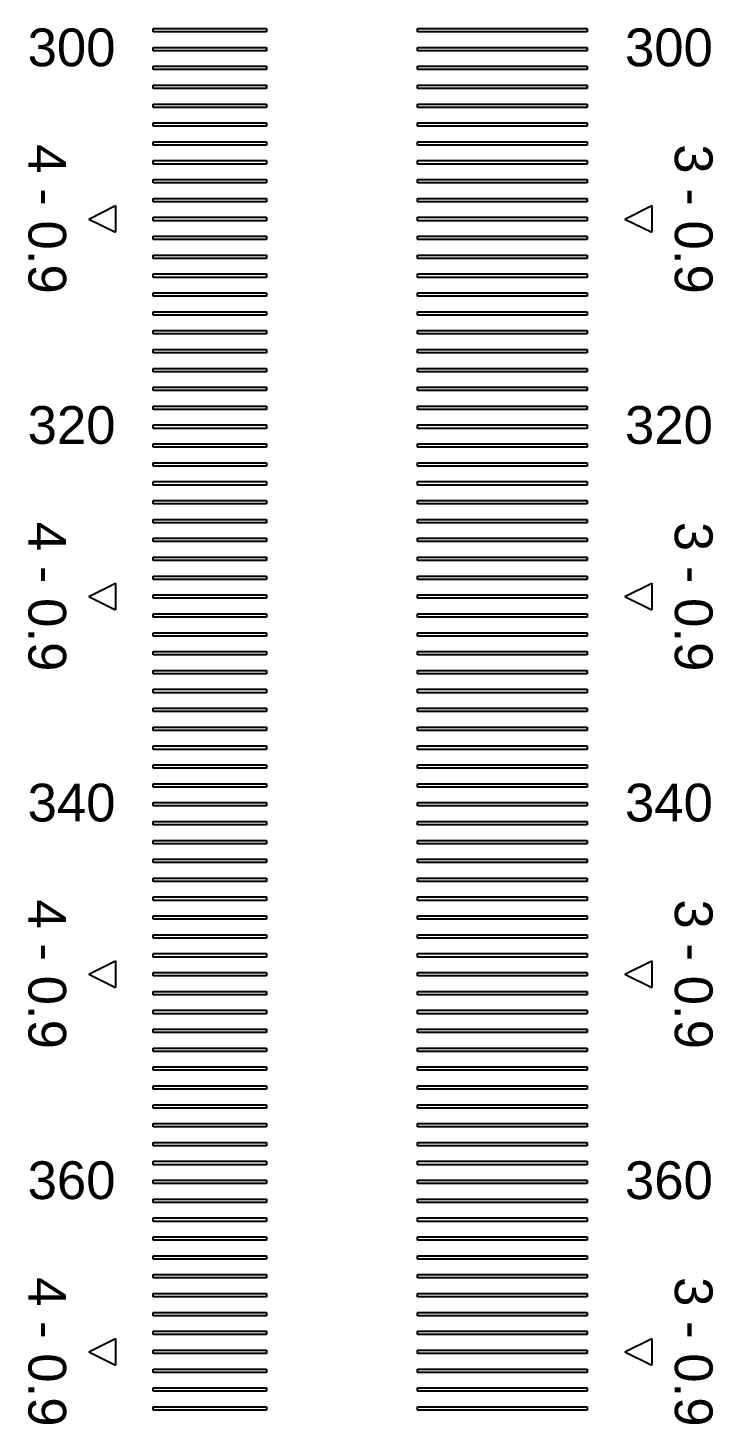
# Model space of a CAD drawing. Extents: x -24531 to 102469, y 86631 to 213631.
# Drawn here: x 53748.9 to 53930.5, y 148211.3 to 148581.1 of the extents above; entities that cross this region are included whole.
import ezdxf

# ---------------------------------------------------------------- set-up
doc = ezdxf.new("R2010")
doc.units = 13
doc.layers.add('CL - Label-1', color=120, linetype='Continuous')
doc.layers.add('CL - Label-2', color=132, linetype='Continuous')
doc.layers.add('CL - Sub-Micro', color=7, linetype='Continuous', true_color=0x47d1ff)
doc.styles.get("Standard").update_dxf_attribs({"font": 'arial.ttf'})

msp = doc.modelspace()

# ---------------------------------------------------------------- linework, layer by layer
at = {"layer": 'CL - Label-2'}
for p, q in [((53765.04, 148530.46), (53772.14, 148534)), ((53772.14, 148534), (53772.14, 148526.93)), ((53907.12, 148530.46), (53914.21, 148534)), ((53914.21, 148534), (53914.21, 148526.93)), ((53765.04, 148530.46), (53772.14, 148526.93)), ((53907.12, 148530.46), (53914.21, 148526.93)), ((53765.04, 148430.46), (53772.14, 148434)), ((53772.14, 148434), (53772.14, 148426.93)), ((53907.12, 148430.46), (53914.21, 148434)), ((53914.21, 148434), (53914.21, 148426.93)), ((53765.04, 148430.46), (53772.14, 148426.93)), ((53907.12, 148430.46), (53914.21, 148426.93)), ((53765.04, 148330.46), (53772.14, 148334)), ((53772.14, 148334), (53772.14, 148326.93)), ((53907.12, 148330.46), (53914.21, 148334)), ((53914.21, 148334), (53914.21, 148326.93)), ((53765.04, 148330.46), (53772.14, 148326.93)), ((53907.12, 148330.46), (53914.21, 148326.93)), ((53765.04, 148230.46), (53772.14, 148234)), ((53772.14, 148234), (53772.14, 148226.93)), ((53907.12, 148230.46), (53914.21, 148234)), ((53914.21, 148234), (53914.21, 148226.93)), ((53765.04, 148230.46), (53772.14, 148226.93)), ((53907.12, 148230.46), (53914.21, 148226.93))]:
    msp.add_line(p, q, dxfattribs=at)
at = {"layer": 'CL - Sub-Micro'}
for p, q in [((53782.12, 148580.01), (53782.12, 148580.91)), ((53782.12, 148580.91), (53812.12, 148580.91)), ((53812.12, 148580.01), (53782.12, 148580.01)), ((53812.12, 148580.91), (53812.12, 148580.01)), ((53852.12, 148580.01), (53852.12, 148580.91)), ((53852.12, 148580.91), (53897.12, 148580.91)), ((53897.12, 148580.01), (53852.12, 148580.01)), ((53897.12, 148580.91), (53897.12, 148580.01)), ((53782.12, 148575.01), (53782.12, 148575.91)), ((53782.12, 148575.91), (53812.12, 148575.91)), ((53812.12, 148575.91), (53812.12, 148575.01)), ((53852.12, 148575.01), (53852.12, 148575.91)), ((53852.12, 148575.91), (53897.12, 148575.91)), ((53897.12, 148575.91), (53897.12, 148575.01)), ((53812.12, 148575.01), (53782.12, 148575.01)), ((53897.12, 148575.01), (53852.12, 148575.01)), ((53782.12, 148570.01), (53782.12, 148570.91)), ((53782.12, 148570.91), (53812.12, 148570.91)), ((53812.12, 148570.01), (53782.12, 148570.01)), ((53812.12, 148570.91), (53812.12, 148570.01)), ((53852.12, 148570.01), (53852.12, 148570.91)), ((53852.12, 148570.91), (53897.12, 148570.91)), ((53897.12, 148570.01), (53852.12, 148570.01)), ((53897.12, 148570.91), (53897.12, 148570.01)), ((53782.12, 148565.01), (53782.12, 148565.91)), ((53782.12, 148565.91), (53812.12, 148565.91)), ((53812.12, 148565.01), (53782.12, 148565.01)), ((53812.12, 148565.91), (53812.12, 148565.01)), ((53852.12, 148565.01), (53852.12, 148565.91)), ((53852.12, 148565.91), (53897.12, 148565.91)), ((53897.12, 148565.01), (53852.12, 148565.01)), ((53897.12, 148565.91), (53897.12, 148565.01)), ((53782.12, 148560.01), (53782.12, 148560.91)), ((53782.12, 148560.91), (53812.12, 148560.91)), ((53812.12, 148560.91), (53812.12, 148560.01)), ((53852.12, 148560.01), (53852.12, 148560.91)), ((53852.12, 148560.91), (53897.12, 148560.91)), ((53897.12, 148560.91), (53897.12, 148560.01)), ((53812.12, 148560.01), (53782.12, 148560.01)), ((53897.12, 148560.01), (53852.12, 148560.01)), ((53782.12, 148555.01), (53782.12, 148555.91)), ((53782.12, 148555.91), (53812.12, 148555.91)), ((53812.12, 148555.01), (53782.12, 148555.01)), ((53812.12, 148555.91), (53812.12, 148555.01)), ((53852.12, 148555.01), (53852.12, 148555.91)), ((53852.12, 148555.91), (53897.12, 148555.91)), ((53897.12, 148555.01), (53852.12, 148555.01)), ((53897.12, 148555.91), (53897.12, 148555.01)), ((53782.12, 148550.01), (53782.12, 148550.91)), ((53782.12, 148550.91), (53812.12, 148550.91)), ((53812.12, 148550.01), (53782.12, 148550.01)), ((53812.12, 148550.91), (53812.12, 148550.01)), ((53852.12, 148550.01), (53852.12, 148550.91)), ((53852.12, 148550.91), (53897.12, 148550.91)), ((53897.12, 148550.01), (53852.12, 148550.01)), ((53897.12, 148550.91), (53897.12, 148550.01)), ((53782.12, 148545.01), (53782.12, 148545.91)), ((53782.12, 148545.91), (53812.12, 148545.91)), ((53812.12, 148545.91), (53812.12, 148545.01)), ((53852.12, 148545.01), (53852.12, 148545.91)), ((53852.12, 148545.91), (53897.12, 148545.91)), ((53897.12, 148545.91), (53897.12, 148545.01)), ((53812.12, 148545.01), (53782.12, 148545.01)), ((53897.12, 148545.01), (53852.12, 148545.01)), ((53782.12, 148540.01), (53782.12, 148540.91)), ((53782.12, 148540.91), (53812.12, 148540.91)), ((53812.12, 148540.01), (53782.12, 148540.01)), ((53812.12, 148540.91), (53812.12, 148540.01)), ((53852.12, 148540.01), (53852.12, 148540.91)), ((53852.12, 148540.91), (53897.12, 148540.91)), ((53897.12, 148540.01), (53852.12, 148540.01)), ((53897.12, 148540.91), (53897.12, 148540.01)), ((53782.12, 148535.01), (53782.12, 148535.91)), ((53782.12, 148535.91), (53812.12, 148535.91)), ((53812.12, 148535.01), (53782.12, 148535.01)), ((53812.12, 148535.91), (53812.12, 148535.01)), ((53852.12, 148535.01), (53852.12, 148535.91)), ((53852.12, 148535.91), (53897.12, 148535.91)), ((53897.12, 148535.01), (53852.12, 148535.01)), ((53897.12, 148535.91), (53897.12, 148535.01)), ((53782.12, 148530.01), (53782.12, 148530.91)), ((53782.12, 148530.91), (53812.12, 148530.91)), ((53812.12, 148530.91), (53812.12, 148530.01)), ((53852.12, 148530.01), (53852.12, 148530.91)), ((53852.12, 148530.91), (53897.12, 148530.91)), ((53897.12, 148530.91), (53897.12, 148530.01)), ((53812.12, 148530.01), (53782.12, 148530.01)), ((53897.12, 148530.01), (53852.12, 148530.01)), ((53782.12, 148525.01), (53782.12, 148525.91)), ((53782.12, 148525.91), (53812.12, 148525.91)), ((53812.12, 148525.01), (53782.12, 148525.01)), ((53812.12, 148525.91), (53812.12, 148525.01)), ((53852.12, 148525.01), (53852.12, 148525.91)), ((53852.12, 148525.91), (53897.12, 148525.91)), ((53897.12, 148525.01), (53852.12, 148525.01)), ((53897.12, 148525.91), (53897.12, 148525.01)), ((53782.12, 148520.01), (53782.12, 148520.91)), ((53782.12, 148520.91), (53812.12, 148520.91)), ((53812.12, 148520.01), (53782.12, 148520.01)), ((53812.12, 148520.91), (53812.12, 148520.01)), ((53852.12, 148520.01), (53852.12, 148520.91)), ((53852.12, 148520.91), (53897.12, 148520.91)), ((53897.12, 148520.01), (53852.12, 148520.01)), ((53897.12, 148520.91), (53897.12, 148520.01)), ((53782.12, 148515.01), (53782.12, 148515.91)), ((53782.12, 148515.91), (53812.12, 148515.91)), ((53812.12, 148515.01), (53782.12, 148515.01)), ((53812.12, 148515.91), (53812.12, 148515.01)), ((53852.12, 148515.01), (53852.12, 148515.91)), ((53852.12, 148515.91), (53897.12, 148515.91)), ((53897.12, 148515.01), (53852.12, 148515.01)), ((53897.12, 148515.91), (53897.12, 148515.01)), ((53782.12, 148510.01), (53782.12, 148510.91)), ((53782.12, 148510.91), (53812.12, 148510.91)), ((53812.12, 148510.01), (53782.12, 148510.01)), ((53812.12, 148510.91), (53812.12, 148510.01)), ((53852.12, 148510.01), (53852.12, 148510.91)), ((53852.12, 148510.91), (53897.12, 148510.91)), ((53897.12, 148510.01), (53852.12, 148510.01)), ((53897.12, 148510.91), (53897.12, 148510.01)), ((53782.12, 148505.01), (53782.12, 148505.91)), ((53782.12, 148505.91), (53812.12, 148505.91)), ((53812.12, 148505.01), (53782.12, 148505.01)), ((53812.12, 148505.91), (53812.12, 148505.01)), ((53852.12, 148505.01), (53852.12, 148505.91)), ((53852.12, 148505.91), (53897.12, 148505.91)), ((53897.12, 148505.01), (53852.12, 148505.01)), ((53897.12, 148505.91), (53897.12, 148505.01)), ((53782.12, 148500.01), (53782.12, 148500.91)), ((53782.12, 148500.91), (53812.12, 148500.91)), ((53812.12, 148500.01), (53782.12, 148500.01)), ((53812.12, 148500.91), (53812.12, 148500.01)), ((53852.12, 148500.01), (53852.12, 148500.91)), ((53852.12, 148500.91), (53897.12, 148500.91)), ((53897.12, 148500.01), (53852.12, 148500.01)), ((53897.12, 148500.91), (53897.12, 148500.01)), ((53782.12, 148495.01), (53782.12, 148495.91)), ((53782.12, 148495.91), (53812.12, 148495.91)), ((53812.12, 148495.01), (53782.12, 148495.01)), ((53812.12, 148495.91), (53812.12, 148495.01)), ((53852.12, 148495.01), (53852.12, 148495.91)), ((53852.12, 148495.91), (53897.12, 148495.91)), ((53897.12, 148495.01), (53852.12, 148495.01)), ((53897.12, 148495.91), (53897.12, 148495.01)), ((53782.12, 148490.01), (53782.12, 148490.91)), ((53782.12, 148490.91), (53812.12, 148490.91)), ((53812.12, 148490.91), (53812.12, 148490.01)), ((53852.12, 148490.01), (53852.12, 148490.91)), ((53852.12, 148490.91), (53897.12, 148490.91)), ((53897.12, 148490.91), (53897.12, 148490.01)), ((53812.12, 148490.01), (53782.12, 148490.01)), ((53897.12, 148490.01), (53852.12, 148490.01)), ((53782.12, 148485.01), (53782.12, 148485.91)), ((53782.12, 148485.91), (53812.12, 148485.91)), ((53812.12, 148485.01), (53782.12, 148485.01)), ((53812.12, 148485.91), (53812.12, 148485.01)), ((53852.12, 148485.01), (53852.12, 148485.91)), ((53852.12, 148485.91), (53897.12, 148485.91)), ((53897.12, 148485.01), (53852.12, 148485.01)), ((53897.12, 148485.91), (53897.12, 148485.01)), ((53782.12, 148480.01), (53782.12, 148480.91)), ((53782.12, 148480.91), (53812.12, 148480.91)), ((53812.12, 148480.01), (53782.12, 148480.01)), ((53812.12, 148480.91), (53812.12, 148480.01)), ((53852.12, 148480.01), (53852.12, 148480.91)), ((53852.12, 148480.91), (53897.12, 148480.91)), ((53897.12, 148480.01), (53852.12, 148480.01)), ((53897.12, 148480.91), (53897.12, 148480.01)), ((53782.12, 148475.01), (53782.12, 148475.91)), ((53782.12, 148475.91), (53812.12, 148475.91)), ((53812.12, 148475.91), (53812.12, 148475.01)), ((53852.12, 148475.01), (53852.12, 148475.91)), ((53852.12, 148475.91), (53897.12, 148475.91)), ((53897.12, 148475.91), (53897.12, 148475.01)), ((53812.12, 148475.01), (53782.12, 148475.01)), ((53897.12, 148475.01), (53852.12, 148475.01)), ((53782.12, 148470.01), (53782.12, 148470.91)), ((53782.12, 148470.91), (53812.12, 148470.91)), ((53812.12, 148470.01), (53782.12, 148470.01)), ((53812.12, 148470.91), (53812.12, 148470.01)), ((53852.12, 148470.01), (53852.12, 148470.91)), ((53852.12, 148470.91), (53897.12, 148470.91)), ((53897.12, 148470.01), (53852.12, 148470.01)), ((53897.12, 148470.91), (53897.12, 148470.01)), ((53782.12, 148465.01), (53782.12, 148465.91)), ((53782.12, 148465.91), (53812.12, 148465.91)), ((53812.12, 148465.01), (53782.12, 148465.01)), ((53812.12, 148465.91), (53812.12, 148465.01)), ((53852.12, 148465.01), (53852.12, 148465.91)), ((53852.12, 148465.91), (53897.12, 148465.91)), ((53897.12, 148465.01), (53852.12, 148465.01)), ((53897.12, 148465.91), (53897.12, 148465.01)), ((53782.12, 148460.01), (53782.12, 148460.91)), ((53782.12, 148460.91), (53812.12, 148460.91)), ((53812.12, 148460.91), (53812.12, 148460.01)), ((53852.12, 148460.01), (53852.12, 148460.91)), ((53852.12, 148460.91), (53897.12, 148460.91)), ((53897.12, 148460.91), (53897.12, 148460.01)), ((53812.12, 148460.01), (53782.12, 148460.01)), ((53897.12, 148460.01), (53852.12, 148460.01)), ((53782.12, 148455.01), (53782.12, 148455.91)), ((53782.12, 148455.91), (53812.12, 148455.91)), ((53812.12, 148455.01), (53782.12, 148455.01)), ((53812.12, 148455.91), (53812.12, 148455.01)), ((53852.12, 148455.01), (53852.12, 148455.91)), ((53852.12, 148455.91), (53897.12, 148455.91)), ((53897.12, 148455.01), (53852.12, 148455.01)), ((53897.12, 148455.91), (53897.12, 148455.01)), ((53782.12, 148450.01), (53782.12, 148450.91)), ((53782.12, 148450.91), (53812.12, 148450.91)), ((53812.12, 148450.01), (53782.12, 148450.01)), ((53812.12, 148450.91), (53812.12, 148450.01)), ((53852.12, 148450.01), (53852.12, 148450.91)), ((53852.12, 148450.91), (53897.12, 148450.91)), ((53897.12, 148450.01), (53852.12, 148450.01)), ((53897.12, 148450.91), (53897.12, 148450.01)), ((53782.12, 148445.01), (53782.12, 148445.91)), ((53782.12, 148445.91), (53812.12, 148445.91)), ((53812.12, 148445.91), (53812.12, 148445.01)), ((53852.12, 148445.01), (53852.12, 148445.91)), ((53852.12, 148445.91), (53897.12, 148445.91)), ((53897.12, 148445.91), (53897.12, 148445.01)), ((53812.12, 148445.01), (53782.12, 148445.01)), ((53897.12, 148445.01), (53852.12, 148445.01)), ((53782.12, 148440.01), (53782.12, 148440.91)), ((53782.12, 148440.91), (53812.12, 148440.91)), ((53812.12, 148440.01), (53782.12, 148440.01)), ((53812.12, 148440.91), (53812.12, 148440.01)), ((53852.12, 148440.01), (53852.12, 148440.91)), ((53852.12, 148440.91), (53897.12, 148440.91)), ((53897.12, 148440.01), (53852.12, 148440.01)), ((53897.12, 148440.91), (53897.12, 148440.01)), ((53782.12, 148435.01), (53782.12, 148435.91)), ((53782.12, 148435.91), (53812.12, 148435.91)), ((53812.12, 148435.01), (53782.12, 148435.01)), ((53812.12, 148435.91), (53812.12, 148435.01)), ((53852.12, 148435.01), (53852.12, 148435.91)), ((53852.12, 148435.91), (53897.12, 148435.91)), ((53897.12, 148435.01), (53852.12, 148435.01)), ((53897.12, 148435.91), (53897.12, 148435.01)), ((53782.12, 148430.01), (53782.12, 148430.91)), ((53782.12, 148430.91), (53812.12, 148430.91)), ((53812.12, 148430.01), (53782.12, 148430.01)), ((53812.12, 148430.91), (53812.12, 148430.01)), ((53852.12, 148430.01), (53852.12, 148430.91)), ((53852.12, 148430.91), (53897.12, 148430.91)), ((53897.12, 148430.01), (53852.12, 148430.01)), ((53897.12, 148430.91), (53897.12, 148430.01)), ((53782.12, 148425.01), (53782.12, 148425.91)), ((53782.12, 148425.91), (53812.12, 148425.91)), ((53812.12, 148425.01), (53782.12, 148425.01)), ((53812.12, 148425.91), (53812.12, 148425.01)), ((53852.12, 148425.01), (53852.12, 148425.91)), ((53852.12, 148425.91), (53897.12, 148425.91)), ((53897.12, 148425.01), (53852.12, 148425.01)), ((53897.12, 148425.91), (53897.12, 148425.01)), ((53782.12, 148420.01), (53782.12, 148420.91)), ((53782.12, 148420.91), (53812.12, 148420.91)), ((53812.12, 148420.01), (53782.12, 148420.01)), ((53812.12, 148420.91), (53812.12, 148420.01)), ((53852.12, 148420.01), (53852.12, 148420.91)), ((53852.12, 148420.91), (53897.12, 148420.91)), ((53897.12, 148420.01), (53852.12, 148420.01)), ((53897.12, 148420.91), (53897.12, 148420.01)), ((53782.12, 148415.01), (53782.12, 148415.91)), ((53782.12, 148415.91), (53812.12, 148415.91)), ((53812.12, 148415.01), (53782.12, 148415.01)), ((53812.12, 148415.91), (53812.12, 148415.01)), ((53852.12, 148415.01), (53852.12, 148415.91)), ((53852.12, 148415.91), (53897.12, 148415.91)), ((53897.12, 148415.01), (53852.12, 148415.01)), ((53897.12, 148415.91), (53897.12, 148415.01)), ((53782.12, 148410.01), (53782.12, 148410.91)), ((53782.12, 148410.91), (53812.12, 148410.91)), ((53812.12, 148410.01), (53782.12, 148410.01)), ((53812.12, 148410.91), (53812.12, 148410.01)), ((53852.12, 148410.01), (53852.12, 148410.91)), ((53852.12, 148410.91), (53897.12, 148410.91)), ((53897.12, 148410.01), (53852.12, 148410.01)), ((53897.12, 148410.91), (53897.12, 148410.01)), ((53782.12, 148405.01), (53782.12, 148405.91)), ((53782.12, 148405.91), (53812.12, 148405.91)), ((53812.12, 148405.91), (53812.12, 148405.01)), ((53852.12, 148405.01), (53852.12, 148405.91)), ((53852.12, 148405.91), (53897.12, 148405.91)), ((53897.12, 148405.91), (53897.12, 148405.01)), ((53812.12, 148405.01), (53782.12, 148405.01)), ((53897.12, 148405.01), (53852.12, 148405.01)), ((53782.12, 148400.01), (53782.12, 148400.91)), ((53782.12, 148400.91), (53812.12, 148400.91)), ((53812.12, 148400.01), (53782.12, 148400.01)), ((53812.12, 148400.91), (53812.12, 148400.01)), ((53852.12, 148400.01), (53852.12, 148400.91)), ((53852.12, 148400.91), (53897.12, 148400.91)), ((53897.12, 148400.01), (53852.12, 148400.01)), ((53897.12, 148400.91), (53897.12, 148400.01)), ((53782.12, 148395.01), (53782.12, 148395.91)), ((53782.12, 148395.91), (53812.12, 148395.91)), ((53812.12, 148395.01), (53782.12, 148395.01)), ((53812.12, 148395.91), (53812.12, 148395.01)), ((53852.12, 148395.01), (53852.12, 148395.91)), ((53852.12, 148395.91), (53897.12, 148395.91)), ((53897.12, 148395.01), (53852.12, 148395.01)), ((53897.12, 148395.91), (53897.12, 148395.01)), ((53782.12, 148390.01), (53782.12, 148390.91)), ((53782.12, 148390.91), (53812.12, 148390.91)), ((53812.12, 148390.91), (53812.12, 148390.01)), ((53852.12, 148390.01), (53852.12, 148390.91)), ((53852.12, 148390.91), (53897.12, 148390.91)), ((53897.12, 148390.91), (53897.12, 148390.01)), ((53812.12, 148390.01), (53782.12, 148390.01)), ((53897.12, 148390.01), (53852.12, 148390.01)), ((53782.12, 148385.01), (53782.12, 148385.91)), ((53782.12, 148385.91), (53812.12, 148385.91)), ((53812.12, 148385.01), (53782.12, 148385.01)), ((53812.12, 148385.91), (53812.12, 148385.01)), ((53852.12, 148385.01), (53852.12, 148385.91)), ((53852.12, 148385.91), (53897.12, 148385.91)), ((53897.12, 148385.01), (53852.12, 148385.01)), ((53897.12, 148385.91), (53897.12, 148385.01)), ((53782.12, 148380.01), (53782.12, 148380.91)), ((53782.12, 148380.91), (53812.12, 148380.91)), ((53812.12, 148380.01), (53782.12, 148380.01)), ((53812.12, 148380.91), (53812.12, 148380.01)), ((53852.12, 148380.01), (53852.12, 148380.91)), ((53852.12, 148380.91), (53897.12, 148380.91)), ((53897.12, 148380.01), (53852.12, 148380.01)), ((53897.12, 148380.91), (53897.12, 148380.01)), ((53782.12, 148375.01), (53782.12, 148375.91)), ((53782.12, 148375.91), (53812.12, 148375.91)), ((53812.12, 148375.91), (53812.12, 148375.01)), ((53852.12, 148375.01), (53852.12, 148375.91)), ((53852.12, 148375.91), (53897.12, 148375.91)), ((53897.12, 148375.91), (53897.12, 148375.01)), ((53812.12, 148375.01), (53782.12, 148375.01)), ((53897.12, 148375.01), (53852.12, 148375.01)), ((53782.12, 148370.01), (53782.12, 148370.91)), ((53782.12, 148370.91), (53812.12, 148370.91)), ((53812.12, 148370.01), (53782.12, 148370.01)), ((53812.12, 148370.91), (53812.12, 148370.01)), ((53852.12, 148370.01), (53852.12, 148370.91)), ((53852.12, 148370.91), (53897.12, 148370.91)), ((53897.12, 148370.01), (53852.12, 148370.01)), ((53897.12, 148370.91), (53897.12, 148370.01)), ((53782.12, 148365.01), (53782.12, 148365.91)), ((53782.12, 148365.91), (53812.12, 148365.91)), ((53812.12, 148365.01), (53782.12, 148365.01)), ((53812.12, 148365.91), (53812.12, 148365.01)), ((53852.12, 148365.01), (53852.12, 148365.91)), ((53852.12, 148365.91), (53897.12, 148365.91)), ((53897.12, 148365.01), (53852.12, 148365.01)), ((53897.12, 148365.91), (53897.12, 148365.01)), ((53782.12, 148360.01), (53782.12, 148360.91)), ((53782.12, 148360.91), (53812.12, 148360.91)), ((53812.12, 148360.91), (53812.12, 148360.01)), ((53852.12, 148360.01), (53852.12, 148360.91)), ((53852.12, 148360.91), (53897.12, 148360.91)), ((53897.12, 148360.91), (53897.12, 148360.01)), ((53812.12, 148360.01), (53782.12, 148360.01)), ((53897.12, 148360.01), (53852.12, 148360.01)), ((53782.12, 148355.01), (53782.12, 148355.91)), ((53782.12, 148355.91), (53812.12, 148355.91)), ((53812.12, 148355.01), (53782.12, 148355.01)), ((53812.12, 148355.91), (53812.12, 148355.01)), ((53852.12, 148355.01), (53852.12, 148355.91)), ((53852.12, 148355.91), (53897.12, 148355.91)), ((53897.12, 148355.01), (53852.12, 148355.01)), ((53897.12, 148355.91), (53897.12, 148355.01)), ((53782.12, 148350.01), (53782.12, 148350.91)), ((53782.12, 148350.91), (53812.12, 148350.91)), ((53812.12, 148350.01), (53782.12, 148350.01)), ((53812.12, 148350.91), (53812.12, 148350.01)), ((53852.12, 148350.01), (53852.12, 148350.91)), ((53852.12, 148350.91), (53897.12, 148350.91)), ((53897.12, 148350.01), (53852.12, 148350.01)), ((53897.12, 148350.91), (53897.12, 148350.01)), ((53782.12, 148345.01), (53782.12, 148345.91)), ((53782.12, 148345.91), (53812.12, 148345.91)), ((53812.12, 148345.01), (53782.12, 148345.01)), ((53812.12, 148345.91), (53812.12, 148345.01)), ((53852.12, 148345.01), (53852.12, 148345.91)), ((53852.12, 148345.91), (53897.12, 148345.91)), ((53897.12, 148345.01), (53852.12, 148345.01)), ((53897.12, 148345.91), (53897.12, 148345.01)), ((53782.12, 148340.01), (53782.12, 148340.91)), ((53782.12, 148340.91), (53812.12, 148340.91)), ((53812.12, 148340.01), (53782.12, 148340.01)), ((53812.12, 148340.91), (53812.12, 148340.01)), ((53852.12, 148340.01), (53852.12, 148340.91)), ((53852.12, 148340.91), (53897.12, 148340.91)), ((53897.12, 148340.01), (53852.12, 148340.01)), ((53897.12, 148340.91), (53897.12, 148340.01)), ((53782.12, 148335.01), (53782.12, 148335.91)), ((53782.12, 148335.91), (53812.12, 148335.91)), ((53812.12, 148335.01), (53782.12, 148335.01)), ((53812.12, 148335.91), (53812.12, 148335.01)), ((53852.12, 148335.01), (53852.12, 148335.91)), ((53852.12, 148335.91), (53897.12, 148335.91)), ((53897.12, 148335.01), (53852.12, 148335.01)), ((53897.12, 148335.91), (53897.12, 148335.01)), ((53782.12, 148330.01), (53782.12, 148330.91)), ((53782.12, 148330.91), (53812.12, 148330.91)), ((53812.12, 148330.01), (53782.12, 148330.01)), ((53812.12, 148330.91), (53812.12, 148330.01)), ((53852.12, 148330.01), (53852.12, 148330.91)), ((53852.12, 148330.91), (53897.12, 148330.91)), ((53897.12, 148330.01), (53852.12, 148330.01)), ((53897.12, 148330.91), (53897.12, 148330.01)), ((53782.12, 148325.01), (53782.12, 148325.91)), ((53782.12, 148325.91), (53812.12, 148325.91)), ((53812.12, 148325.01), (53782.12, 148325.01)), ((53812.12, 148325.91), (53812.12, 148325.01)), ((53852.12, 148325.01), (53852.12, 148325.91)), ((53852.12, 148325.91), (53897.12, 148325.91)), ((53897.12, 148325.01), (53852.12, 148325.01)), ((53897.12, 148325.91), (53897.12, 148325.01)), ((53782.12, 148320.01), (53782.12, 148320.91)), ((53782.12, 148320.91), (53812.12, 148320.91)), ((53812.12, 148320.91), (53812.12, 148320.01)), ((53852.12, 148320.01), (53852.12, 148320.91)), ((53852.12, 148320.91), (53897.12, 148320.91)), ((53897.12, 148320.91), (53897.12, 148320.01)), ((53812.12, 148320.01), (53782.12, 148320.01)), ((53897.12, 148320.01), (53852.12, 148320.01)), ((53782.12, 148315.01), (53782.12, 148315.91)), ((53782.12, 148315.91), (53812.12, 148315.91)), ((53812.12, 148315.01), (53782.12, 148315.01)), ((53812.12, 148315.91), (53812.12, 148315.01)), ((53852.12, 148315.01), (53852.12, 148315.91)), ((53852.12, 148315.91), (53897.12, 148315.91)), ((53897.12, 148315.01), (53852.12, 148315.01)), ((53897.12, 148315.91), (53897.12, 148315.01)), ((53782.12, 148310.01), (53782.12, 148310.91)), ((53782.12, 148310.91), (53812.12, 148310.91)), ((53812.12, 148310.01), (53782.12, 148310.01)), ((53812.12, 148310.91), (53812.12, 148310.01)), ((53852.12, 148310.01), (53852.12, 148310.91)), ((53852.12, 148310.91), (53897.12, 148310.91)), ((53897.12, 148310.01), (53852.12, 148310.01)), ((53897.12, 148310.91), (53897.12, 148310.01)), ((53782.12, 148305.01), (53782.12, 148305.91)), ((53782.12, 148305.91), (53812.12, 148305.91)), ((53812.12, 148305.91), (53812.12, 148305.01)), ((53852.12, 148305.01), (53852.12, 148305.91)), ((53852.12, 148305.91), (53897.12, 148305.91)), ((53897.12, 148305.91), (53897.12, 148305.01)), ((53812.12, 148305.01), (53782.12, 148305.01)), ((53897.12, 148305.01), (53852.12, 148305.01)), ((53782.12, 148300.01), (53782.12, 148300.91)), ((53782.12, 148300.91), (53812.12, 148300.91)), ((53812.12, 148300.01), (53782.12, 148300.01)), ((53812.12, 148300.91), (53812.12, 148300.01)), ((53852.12, 148300.01), (53852.12, 148300.91)), ((53852.12, 148300.91), (53897.12, 148300.91)), ((53897.12, 148300.01), (53852.12, 148300.01)), ((53897.12, 148300.91), (53897.12, 148300.01)), ((53782.12, 148295.01), (53782.12, 148295.91)), ((53782.12, 148295.91), (53812.12, 148295.91)), ((53812.12, 148295.01), (53782.12, 148295.01)), ((53812.12, 148295.91), (53812.12, 148295.01)), ((53852.12, 148295.01), (53852.12, 148295.91)), ((53852.12, 148295.91), (53897.12, 148295.91)), ((53897.12, 148295.01), (53852.12, 148295.01)), ((53897.12, 148295.91), (53897.12, 148295.01)), ((53782.12, 148290.01), (53782.12, 148290.91)), ((53782.12, 148290.91), (53812.12, 148290.91)), ((53812.12, 148290.91), (53812.12, 148290.01)), ((53852.12, 148290.01), (53852.12, 148290.91)), ((53852.12, 148290.91), (53897.12, 148290.91)), ((53897.12, 148290.91), (53897.12, 148290.01)), ((53812.12, 148290.01), (53782.12, 148290.01)), ((53897.12, 148290.01), (53852.12, 148290.01)), ((53782.12, 148285.01), (53782.12, 148285.91)), ((53782.12, 148285.91), (53812.12, 148285.91)), ((53812.12, 148285.01), (53782.12, 148285.01)), ((53812.12, 148285.91), (53812.12, 148285.01)), ((53852.12, 148285.01), (53852.12, 148285.91)), ((53852.12, 148285.91), (53897.12, 148285.91)), ((53897.12, 148285.01), (53852.12, 148285.01)), ((53897.12, 148285.91), (53897.12, 148285.01)), ((53782.12, 148280.01), (53782.12, 148280.91)), ((53782.12, 148280.91), (53812.12, 148280.91)), ((53812.12, 148280.01), (53782.12, 148280.01)), ((53812.12, 148280.91), (53812.12, 148280.01)), ((53852.12, 148280.01), (53852.12, 148280.91)), ((53852.12, 148280.91), (53897.12, 148280.91)), ((53897.12, 148280.01), (53852.12, 148280.01)), ((53897.12, 148280.91), (53897.12, 148280.01)), ((53782.12, 148275.01), (53782.12, 148275.91)), ((53782.12, 148275.91), (53812.12, 148275.91)), ((53812.12, 148275.91), (53812.12, 148275.01)), ((53852.12, 148275.01), (53852.12, 148275.91)), ((53852.12, 148275.91), (53897.12, 148275.91)), ((53897.12, 148275.91), (53897.12, 148275.01)), ((53812.12, 148275.01), (53782.12, 148275.01)), ((53897.12, 148275.01), (53852.12, 148275.01)), ((53782.12, 148270.01), (53782.12, 148270.91)), ((53782.12, 148270.91), (53812.12, 148270.91)), ((53812.12, 148270.01), (53782.12, 148270.01)), ((53812.12, 148270.91), (53812.12, 148270.01)), ((53852.12, 148270.01), (53852.12, 148270.91)), ((53852.12, 148270.91), (53897.12, 148270.91)), ((53897.12, 148270.01), (53852.12, 148270.01)), ((53897.12, 148270.91), (53897.12, 148270.01)), ((53782.12, 148265.01), (53782.12, 148265.91)), ((53782.12, 148265.91), (53812.12, 148265.91)), ((53812.12, 148265.01), (53782.12, 148265.01)), ((53812.12, 148265.91), (53812.12, 148265.01)), ((53852.12, 148265.01), (53852.12, 148265.91)), ((53852.12, 148265.91), (53897.12, 148265.91)), ((53897.12, 148265.01), (53852.12, 148265.01)), ((53897.12, 148265.91), (53897.12, 148265.01)), ((53782.12, 148260.01), (53782.12, 148260.91)), ((53782.12, 148260.91), (53812.12, 148260.91)), ((53812.12, 148260.01), (53782.12, 148260.01)), ((53812.12, 148260.91), (53812.12, 148260.01)), ((53852.12, 148260.01), (53852.12, 148260.91)), ((53852.12, 148260.91), (53897.12, 148260.91)), ((53897.12, 148260.01), (53852.12, 148260.01)), ((53897.12, 148260.91), (53897.12, 148260.01)), ((53782.12, 148255.01), (53782.12, 148255.91)), ((53782.12, 148255.91), (53812.12, 148255.91)), ((53812.12, 148255.01), (53782.12, 148255.01)), ((53812.12, 148255.91), (53812.12, 148255.01)), ((53852.12, 148255.01), (53852.12, 148255.91)), ((53852.12, 148255.91), (53897.12, 148255.91)), ((53897.12, 148255.01), (53852.12, 148255.01)), ((53897.12, 148255.91), (53897.12, 148255.01)), ((53782.12, 148250.01), (53782.12, 148250.91)), ((53782.12, 148250.91), (53812.12, 148250.91)), ((53812.12, 148250.01), (53782.12, 148250.01)), ((53812.12, 148250.91), (53812.12, 148250.01)), ((53852.12, 148250.01), (53852.12, 148250.91)), ((53852.12, 148250.91), (53897.12, 148250.91)), ((53897.12, 148250.01), (53852.12, 148250.01)), ((53897.12, 148250.91), (53897.12, 148250.01)), ((53782.12, 148245.01), (53782.12, 148245.91)), ((53782.12, 148245.91), (53812.12, 148245.91)), ((53812.12, 148245.01), (53782.12, 148245.01)), ((53812.12, 148245.91), (53812.12, 148245.01)), ((53852.12, 148245.01), (53852.12, 148245.91)), ((53852.12, 148245.91), (53897.12, 148245.91)), ((53897.12, 148245.01), (53852.12, 148245.01)), ((53897.12, 148245.91), (53897.12, 148245.01)), ((53782.12, 148240.01), (53782.12, 148240.91)), ((53782.12, 148240.91), (53812.12, 148240.91)), ((53812.12, 148240.01), (53782.12, 148240.01)), ((53812.12, 148240.91), (53812.12, 148240.01)), ((53852.12, 148240.01), (53852.12, 148240.91)), ((53852.12, 148240.91), (53897.12, 148240.91)), ((53897.12, 148240.01), (53852.12, 148240.01)), ((53897.12, 148240.91), (53897.12, 148240.01)), ((53782.12, 148235.01), (53782.12, 148235.91)), ((53782.12, 148235.91), (53812.12, 148235.91)), ((53812.12, 148235.91), (53812.12, 148235.01)), ((53852.12, 148235.01), (53852.12, 148235.91)), ((53852.12, 148235.91), (53897.12, 148235.91)), ((53897.12, 148235.91), (53897.12, 148235.01)), ((53812.12, 148235.01), (53782.12, 148235.01)), ((53897.12, 148235.01), (53852.12, 148235.01)), ((53782.12, 148230.01), (53782.12, 148230.91)), ((53782.12, 148230.91), (53812.12, 148230.91)), ((53812.12, 148230.01), (53782.12, 148230.01)), ((53812.12, 148230.91), (53812.12, 148230.01)), ((53852.12, 148230.01), (53852.12, 148230.91)), ((53852.12, 148230.91), (53897.12, 148230.91)), ((53897.12, 148230.01), (53852.12, 148230.01)), ((53897.12, 148230.91), (53897.12, 148230.01)), ((53782.12, 148225.01), (53782.12, 148225.91)), ((53782.12, 148225.91), (53812.12, 148225.91)), ((53812.12, 148225.01), (53782.12, 148225.01)), ((53812.12, 148225.91), (53812.12, 148225.01)), ((53852.12, 148225.01), (53852.12, 148225.91)), ((53852.12, 148225.91), (53897.12, 148225.91)), ((53897.12, 148225.01), (53852.12, 148225.01)), ((53897.12, 148225.91), (53897.12, 148225.01)), ((53782.12, 148220.01), (53782.12, 148220.91)), ((53782.12, 148220.91), (53812.12, 148220.91)), ((53812.12, 148220.91), (53812.12, 148220.01)), ((53852.12, 148220.01), (53852.12, 148220.91)), ((53852.12, 148220.91), (53897.12, 148220.91)), ((53897.12, 148220.91), (53897.12, 148220.01)), ((53812.12, 148220.01), (53782.12, 148220.01)), ((53897.12, 148220.01), (53852.12, 148220.01)), ((53782.12, 148215.01), (53782.12, 148215.91)), ((53782.12, 148215.91), (53812.12, 148215.91)), ((53812.12, 148215.01), (53782.12, 148215.01)), ((53812.12, 148215.91), (53812.12, 148215.01)), ((53852.12, 148215.01), (53852.12, 148215.91)), ((53852.12, 148215.91), (53897.12, 148215.91)), ((53897.12, 148215.01), (53852.12, 148215.01)), ((53897.12, 148215.91), (53897.12, 148215.01))]:
    msp.add_line(p, q, dxfattribs=at)

# ---------------------------------------------------------------- texts
at = {"layer": 'CL - Label-1', "char_height": 10}
for s, insert, attachment_point in [('300', (53772.12, 148580.91), 3), ('300', (53907.12, 148580.91), 1), ('320', (53772.12, 148480.91), 3), ('320', (53907.12, 148480.91), 1), ('340', (53772.12, 148380.91), 3), ('340', (53907.12, 148380.91), 1), ('360', (53772.12, 148280.91), 3), ('360', (53907.12, 148280.91), 1)]:
    msp.add_mtext_dynamic_manual_height_columns(s, width=21.565, gutter_width=12.5, heights=[8.55], dxfattribs=dict(at, insert=insert, attachment_point=attachment_point))
at = {"layer": 'CL - Label-2', "char_height": 10, "rotation": 270}
for s, insert, attachment_point in [('4 - 0.9', (53759.04, 148530.46), 2), ('3 - 0.9', (53920.19, 148530.46), 8), ('4 - 0.9', (53759.04, 148430.46), 2), ('3 - 0.9', (53920.19, 148430.46), 8), ('4 - 0.9', (53759.04, 148330.46), 2), ('3 - 0.9', (53920.19, 148330.46), 8), ('4 - 0.9', (53759.04, 148230.46), 2), ('3 - 0.9', (53920.19, 148230.46), 8)]:
    msp.add_mtext_dynamic_manual_height_columns(s, width=52.3045, gutter_width=12.5, heights=[18.11], dxfattribs=dict(at, insert=insert, attachment_point=attachment_point))

doc.saveas('drawing.dxf')
